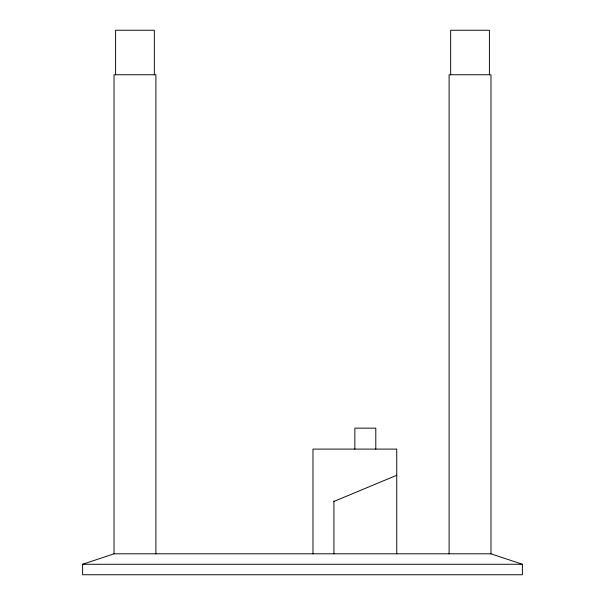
<?xml version="1.0" encoding="UTF-8"?>
<svg xmlns="http://www.w3.org/2000/svg" width="605" height="605" viewBox="0 0 605 605"><rect width="100%" height="100%" fill="white"/><g stroke="black" fill="none" stroke-linecap="round" stroke-linejoin="round"><path stroke-width="0.91" d="M333.915 501.454L396.744 475.273M82.605 564.276L114.02 553.809L490.98 553.809L522.395 564.276L522.395 574.75L82.605 574.75L82.605 564.276L522.395 564.276M490.98 553.809L490.98 74.755L449.099 74.755L449.099 553.809M489.407 74.755L489.407 30.25L450.664 30.25L450.664 74.755M396.744 553.809L396.744 449.099L312.974 449.099L312.974 553.809M375.796 449.099L375.796 428.151L354.855 428.151L354.855 449.099M333.915 500.978L333.915 553.809M155.901 553.809L155.901 74.755L114.02 74.755L114.02 553.809M154.335 74.755L154.335 30.25L115.593 30.25L115.593 74.755"/></g></svg>
